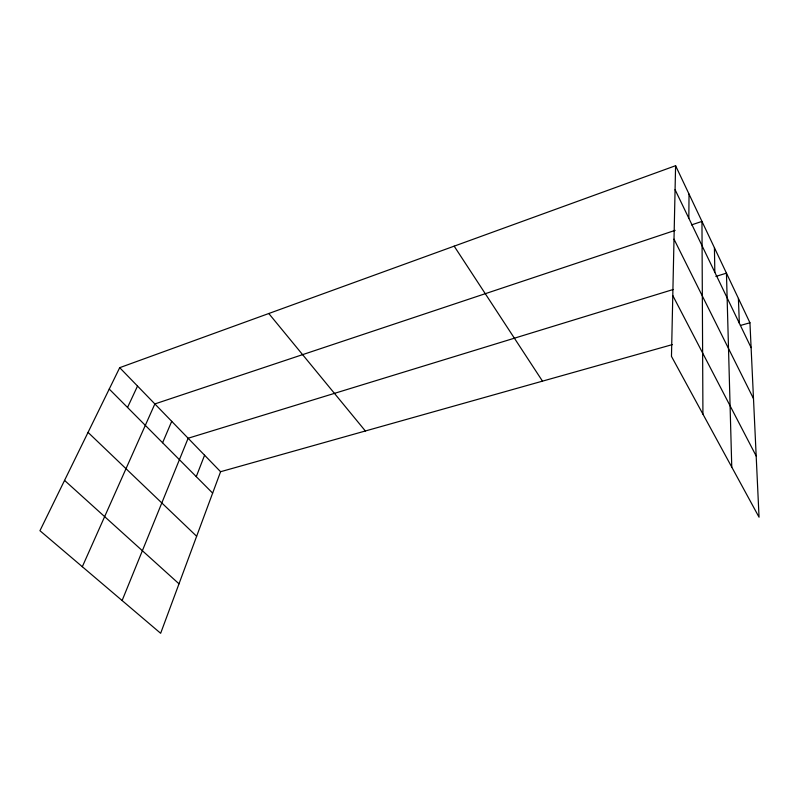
<?xml version="1.0" encoding="UTF-8"?>
<svg xmlns="http://www.w3.org/2000/svg" width="799" height="799" viewBox="0 0 799 799"><rect width="100%" height="100%" fill="white"/><g stroke="black" fill="none" stroke-linecap="round" stroke-linejoin="round"><path stroke-width="1.2" d="M688.838 218.277L689.028 194.077M675.594 165.703L671.47 356.374L759.05 517.203L749.941 322.776L675.594 165.703L119.7 367.68L39.95 530.706L160.649 633.297L220.584 471.72L672.448 344.579M196.264 476.633L204.584 455.21M122.107 600.538L188.135 438.242L673.297 289.468M162.597 442.756L171.725 421.323M82.317 566.721L154.866 403.934L675.145 230.352M127.53 407.47L137.528 386.057M691.465 224.909L701.961 221.413L702.93 414.152M715.854 276.414L726.451 273.158L731.764 467.095M740.403 325.463L749.941 322.776M64.559 480.409L179.006 583.819M88.05 432.389L196.644 536.269M109.243 389.063L212.644 493.123M119.7 367.68L220.584 471.72M268.784 313.508L365.363 430.981M454.172 246.152L542.491 381.143M672.788 295.55L756.184 456.019M674.006 239.171L753.487 398.611M675.075 189.683L751.1 347.655M738.406 298.417L739.335 323.205M714.426 247.75L714.835 272.299"/></g></svg>
